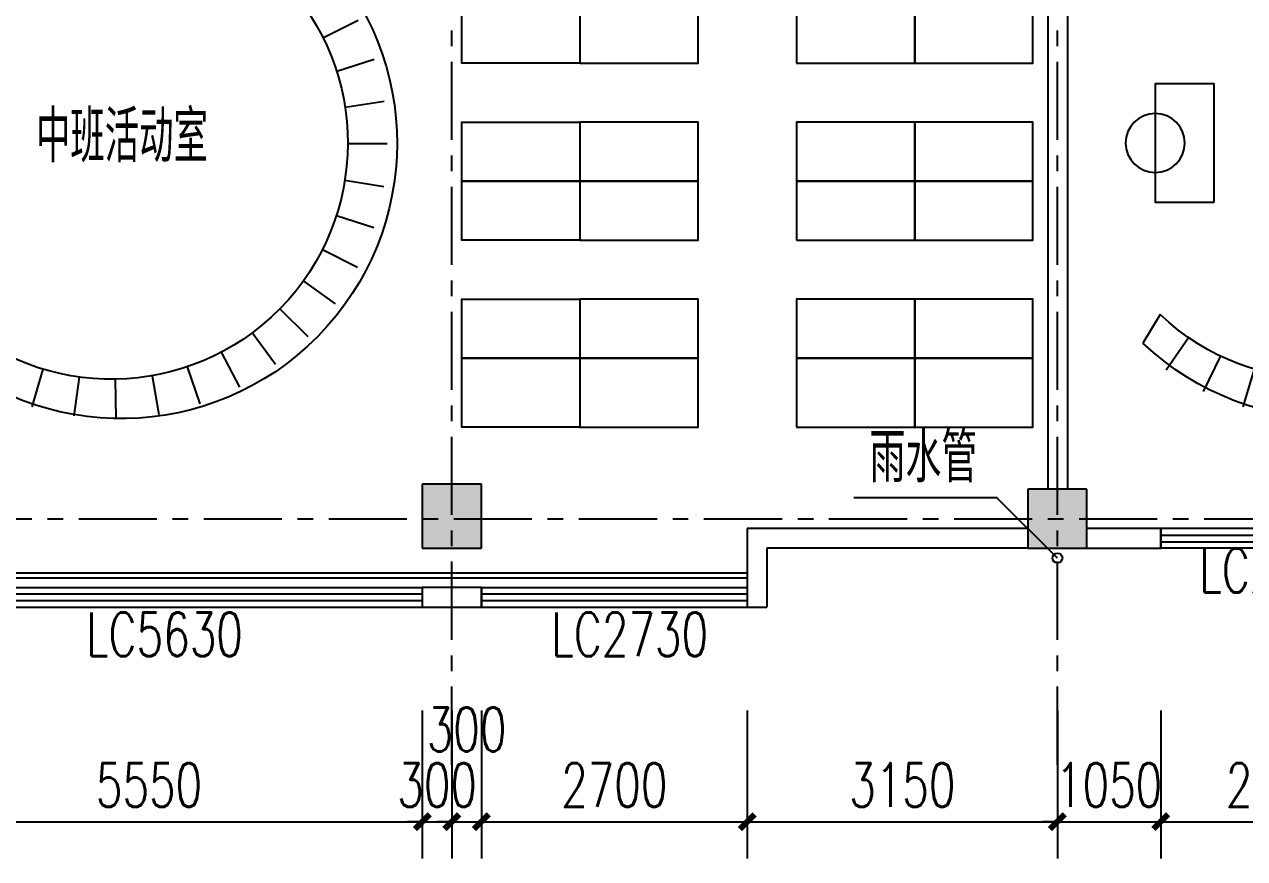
# Model space of a CAD drawing. Header units: millimetres. Extents: x -1048436 to -185795, y -983427 to 400387.
# Drawn here: x -733704 to -721312, y -300071 to -291594 of the extents above; entities that cross this region are included whole.
import ezdxf

# ---------------------------------------------------------------- set-up
doc = ezdxf.new("R2010")
doc.units = ezdxf.units.MM
doc.header["$LTSCALE"] = 500
doc.linetypes.add('一层轴网$0$CENTER', pattern=[50.8, 31.75, -6.35, 6.35, -6.35])
for name, color, linetype in [('COLUMN', 254, 'Continuous'), ('DIM_LEAD', 3, 'Continuous'), ('PUB_DIM', 3, 'Continuous'), ('PUB_HATCH', 8, 'Continuous'), ('PUB_TEXT', 7, 'Continuous'), ('WINDOW', 4, 'Continuous'), ('WINDOW_TEXT', 7, 'Continuous'), ('一层轴网$0$建-轴线', 1, '一层轴网$0$CENTER'), ('建-墙', 254, 'Continuous'), ('建-家具', 8, 'Continuous'), ('建-屋面-排水沟落水口', 175, 'Continuous'), ('建-文字', 4, 'Continuous'), ('建-楼梯-扶手栏杆', 3, 'Continuous')]:
    doc.layers.add(name, color=color, linetype=linetype)
doc.styles.add('_TCH_DIM', font='SIMPLEX', dxfattribs={"bigfont": 'GBCBIG'})
doc.styles.add('_TCH_DIM_T3', font='SIMPLEX', dxfattribs={"width": 0.705882, "bigfont": 'GBCBIG'})
doc.styles.add('_TCH_WINDOW', font='SIMPLEX', dxfattribs={"height": 3.5, "bigfont": 'GBCBIG'})
doc.styles.add('XD2008', font='xd-hzs.shx', dxfattribs={"width": 0.7, "bigfont": 'xd-hztxt.shx'})
doc.dimstyles.new('_TCH_ARCH&&150', dxfattribs={"dimtxt": 446.25, "dimasz": 150, "dimexe": 375, "dimexo": 450, "dimgap": 150, "dimtad": 1, "dimdec": 0, "dimzin": 0, "dimdsep": 46, "dimtxsty": '_TCH_DIM_T3', "dimblk": 'ARCHTICK', "dimcen": 0.09, "dimclrt": 7, "dimazin": 2, "dimtfac": 1, "dimtdec": 0, "dimtix": 1, "dimtmove": 2, "dimatfit": 3, "dimldrblk": 'ARCHTICK', "dimfxl": 1, "dimtolj": 1, "dimtzin": 0, "dimarcsym": 0})

# ---------------------------------------------------------------- blocks, each defined once
blk = doc.blocks.new('tjytk')
at = {"layer": '建-家具'}
for p, q in [((22707711, -4835794), (22707720, -4836194)), ((22707351, -4836232), (22707280, -4835838)), ((22708092, -4836214), (22708144, -4835818)), ((22708568, -4835908), (22708455, -4836292)), ((22706991, -4836326), (22706860, -4835948)), ((22706650, -4836474), (22706462, -4836121)), ((22708803, -4836424), (22708974, -4836063)), ((22709350, -4836278), (22709125, -4836609)), ((22706096, -4836353), (22706336, -4836673)), ((22709416, -4836841), (22709589, -4836549)), ((22706057, -4836919), (22705771, -4836639)), ((22705493, -4836973), (22705819, -4837204)), ((22705628, -4837523), (22705270, -4837345)), ((22705107, -4837746), (22705488, -4837867)), ((22705404, -4838229), (22705008, -4838169)), ((22704976, -4838601), (22705376, -4838600)), ((22705406, -4838971), (22705011, -4839034)), ((22705112, -4839455), (22705492, -4839332)), ((22705634, -4839676), (22705277, -4839856)), ((22705502, -4840227), (22705827, -4839994)), ((22706066, -4840278), (22705781, -4840559)), ((22709425, -4840337), (22709600, -4840628)), ((22706109, -4840843), (22706347, -4840522)), ((22709363, -4840900), (22709136, -4840571)), ((22706662, -4840719), (22706476, -4841074)), ((22708814, -4840757), (22708988, -4841118)), ((22706875, -4841245), (22707003, -4840866)), ((22707364, -4840958), (22707295, -4841352)), ((22707727, -4841393), (22707734, -4840993)), ((22708105, -4840971), (22708159, -4841367)), ((22708583, -4841275), (22708468, -4840892))]:
    blk.add_line(p, q, dxfattribs=at)
at = {"layer": '建-家具', "elevation": 0}
blk.add_lwpolyline([(22708876, -4839194), (22708876, -4837994), (22709476, -4837994), (22709476, -4839194)], close=True, dxfattribs=at)
at = {"layer": '建-家具'}
blk.add_circle((22709476, -4838594), 300, dxfattribs=at)
for centre, radius in [((22707676, -4838594), 2800), ((22707776, -4838594), 2400)]:
    blk.add_arc(centre, radius, 46.9055, 313.4094, dxfattribs=at)
blk = doc.blocks.new('A$C3D0C7A98')
at = {"layer": '建-家具'}
for points in [[(-5000, 6730), (-6200, 6730), (-6200, 7330), (-5000, 7330)], [(-3800, 6730), (-5000, 6730), (-5000, 7330), (-3800, 7330)], [(-5000, 6130), (-6200, 6130), (-6200, 6730), (-5000, 6730)], [(-3800, 6130), (-5000, 6130), (-5000, 6730), (-3800, 6730)], [(-5000, 4930), (-6200, 4930), (-6200, 5530), (-5000, 5530)], [(-3800, 4930), (-5000, 4930), (-5000, 5530), (-3800, 5530)], [(-5000, 4330), (-6200, 4330), (-6200, 4930), (-5000, 4930)], [(-3800, 4330), (-5000, 4330), (-5000, 4930), (-3800, 4930)], [(-5000, 3130), (-6200, 3130), (-6200, 3730), (-5000, 3730)], [(-3800, 3130), (-5000, 3130), (-5000, 3730), (-3800, 3730)], [(-5000, 2530), (-6200, 2530), (-6200, 3130), (-5000, 3130)], [(-3800, 2530), (-5000, 2530), (-5000, 3130), (-3800, 3130)], [(-5000, 1330), (-6200, 1330), (-6200, 1930), (-5000, 1930)], [(-3800, 1330), (-5000, 1330), (-5000, 1930), (-3800, 1930)], [(-5000, 630), (-6200, 630), (-6200, 1330), (-5000, 1330)], [(-3800, 630), (-5000, 630), (-5000, 1330), (-3800, 1330)]]:
    blk.add_lwpolyline(points, close=True, dxfattribs=at)
at = {"layer": '建-家具', "elevation": 0}
for points in [[(-1600, 6730), (-2800, 6730), (-2800, 7330), (-1600, 7330)], [(-1600, 6130), (-2800, 6130), (-2800, 6730), (-1600, 6730)], [(-1600, 4930), (-2800, 4930), (-2800, 5530), (-1600, 5530)], [(-1600, 4930), (-400, 4930), (-400, 5530), (-1600, 5530)], [(-1600, 4330), (-2800, 4330), (-2800, 4930), (-1600, 4930)], [(-1600, 4330), (-400, 4330), (-400, 4930), (-1600, 4930)], [(-1600, 3130), (-2800, 3130), (-2800, 3730), (-1600, 3730)], [(-1600, 3130), (-400, 3130), (-400, 3730), (-1600, 3730)], [(-1600, 2530), (-2800, 2530), (-2800, 3130), (-1600, 3130)], [(-1600, 2530), (-400, 2530), (-400, 3130), (-1600, 3130)], [(-1600, 1330), (-2800, 1330), (-2800, 1930), (-1600, 1930)], [(-1600, 1330), (-400, 1330), (-400, 1930), (-1600, 1930)], [(-1600, 630), (-2800, 630), (-2800, 1330), (-1600, 1330)], [(-1600, 630), (-400, 630), (-400, 1330), (-1600, 1330)]]:
    blk.add_lwpolyline(points, close=True, dxfattribs=at)
at = {"layer": '建-家具', "linetype": 'Continuous', "extrusion": (0, 0, -1), "xscale": -1, "zscale": -1}
blk.add_blockref('tjytk', (22704618, 4842111), dxfattribs=at)
blk = doc.blocks.new('一层轴网')
at = {"layer": '一层轴网$0$建-轴线', "ltscale": 0.05}
blk.add_line((-2650, 59976.4), (54751.3, 59976.4), dxfattribs=at)
for points in [[(24000, 57476.4), (24000, 82276.4)], [(30150, 57476.4), (30150, 82276.4)]]:
    blk.add_lwpolyline(points, dxfattribs=at)
blk = doc.blocks.new('A$C4F09042B')
at = {"layer": 'DIM_LEAD'}
for p, q in [((97991, 95612), (96541, 95612)), ((98607, 95001), (97991, 95612))]:
    blk.add_line(p, q, dxfattribs=at)
at = {"layer": '建-屋面-排水沟落水口'}
blk.add_circle((98607, 95001), 50, dxfattribs=at)
at = {"layer": 'PUB_TEXT', "style": '_TCH_DIM'}
blk.add_text('雨水管', height=506.4, dxfattribs=at).set_placement((96699, 95770))
blk = doc.blocks.new('_ArchTick')
at = {"color": 0, "linetype": 'ByBlock', "const_width": 0.4}
blk.add_lwpolyline([(-0.5, -0.5), (0.5, 0.5)], dxfattribs=at)
blk = doc.blocks.new('*D1990')
at = {"layer": 'Defpoints', "color": 0, "transparency": 16777216}
for p in [(-735213, -298118), (-729663, -298118), (-729663, -299696)]:
    blk.add_point(p, dxfattribs=at)
at = {"layer": 'PUB_DIM', "color": 0, "lineweight": -2, "transparency": 16777216}
for p, q in [((-735213, -298568), (-735213, -300071)), ((-729663, -298568), (-729663, -300071)), ((-735213, -299696), (-729663, -299696))]:
    blk.add_line(p, q, dxfattribs=at)
at = {"layer": 'PUB_DIM', "color": 0, "lineweight": -2, "transparency": 16777216, "xscale": 150, "yscale": 150, "zscale": 150, "rotation": 180}
blk.add_blockref('_ArchTick', (-735213, -299696), dxfattribs=at)
at = {"layer": 'PUB_DIM', "color": 0, "lineweight": -2, "transparency": 16777216, "xscale": 150, "yscale": 150, "zscale": 150}
blk.add_blockref('_ArchTick', (-729663, -299696), dxfattribs=at)
at = {"layer": 'PUB_DIM', "color": 7, "transparency": 16777216, "insert": (-732438, -299323), "char_height": 446.2, "attachment_point": 5, "style": '_TCH_DIM_T3'}
blk.add_mtext('\\A1;5550', dxfattribs=at)
blk = doc.blocks.new('*D1991')
at = {"layer": 'Defpoints', "color": 0, "transparency": 16777216}
for p in [(-729663, -298118), (-729363, -298118), (-729363, -299696)]:
    blk.add_point(p, dxfattribs=at)
at = {"layer": 'PUB_DIM', "color": 0, "lineweight": -2, "transparency": 16777216}
for p, q in [((-729663, -298568), (-729663, -300071)), ((-729363, -298568), (-729363, -300071)), ((-729663, -299696), (-729813, -299696)), ((-729663, -299696), (-729363, -299696)), ((-729363, -299696), (-729213, -299696))]:
    blk.add_line(p, q, dxfattribs=at)
at = {"layer": 'PUB_DIM', "color": 0, "lineweight": -2, "transparency": 16777216, "xscale": 150, "yscale": 150, "zscale": 150}
blk.add_blockref('_ArchTick', (-729663, -299696), dxfattribs=at)
at = {"layer": 'PUB_DIM', "color": 0, "lineweight": -2, "transparency": 16777216, "xscale": 150, "yscale": 150, "zscale": 150, "rotation": 180}
blk.add_blockref('_ArchTick', (-729363, -299696), dxfattribs=at)
at = {"layer": 'PUB_DIM', "color": 7, "transparency": 16777216, "insert": (-729513, -299323), "char_height": 446.2, "attachment_point": 5, "style": '_TCH_DIM_T3'}
blk.add_mtext('\\A1;300', dxfattribs=at)
blk = doc.blocks.new('*D1992')
at = {"layer": 'Defpoints', "color": 0, "transparency": 16777216}
for p in [(-729363, -298118), (-729063, -298118), (-729063, -299696)]:
    blk.add_point(p, dxfattribs=at)
at = {"layer": 'PUB_DIM', "color": 0, "lineweight": -2, "transparency": 16777216}
for p, q in [((-729363, -298568), (-729363, -300071)), ((-729063, -298568), (-729063, -300071)), ((-729363, -299696), (-729513, -299696)), ((-729363, -299696), (-729063, -299696)), ((-729063, -299696), (-728913, -299696))]:
    blk.add_line(p, q, dxfattribs=at)
at = {"layer": 'PUB_DIM', "color": 0, "lineweight": -2, "transparency": 16777216, "xscale": 150, "yscale": 150, "zscale": 150}
blk.add_blockref('_ArchTick', (-729363, -299696), dxfattribs=at)
at = {"layer": 'PUB_DIM', "color": 0, "lineweight": -2, "transparency": 16777216, "xscale": 150, "yscale": 150, "zscale": 150, "rotation": 180}
blk.add_blockref('_ArchTick', (-729063, -299696), dxfattribs=at)
at = {"layer": 'PUB_DIM', "color": 7, "transparency": 16777216, "insert": (-729213, -298759), "char_height": 446.2, "attachment_point": 5, "style": '_TCH_DIM_T3'}
blk.add_mtext('\\A1;300', dxfattribs=at)
blk = doc.blocks.new('*D1993')
at = {"layer": 'Defpoints', "color": 0, "transparency": 16777216}
for p in [(-729063, -298118), (-726363, -298118), (-726363, -299696)]:
    blk.add_point(p, dxfattribs=at)
at = {"layer": 'PUB_DIM', "color": 0, "lineweight": -2, "transparency": 16777216}
for p, q in [((-729063, -298568), (-729063, -300071)), ((-726363, -298568), (-726363, -300071)), ((-729063, -299696), (-726363, -299696))]:
    blk.add_line(p, q, dxfattribs=at)
at = {"layer": 'PUB_DIM', "color": 0, "lineweight": -2, "transparency": 16777216, "xscale": 150, "yscale": 150, "zscale": 150, "rotation": 180}
blk.add_blockref('_ArchTick', (-729063, -299696), dxfattribs=at)
at = {"layer": 'PUB_DIM', "color": 0, "lineweight": -2, "transparency": 16777216, "xscale": 150, "yscale": 150, "zscale": 150}
blk.add_blockref('_ArchTick', (-726363, -299696), dxfattribs=at)
at = {"layer": 'PUB_DIM', "color": 7, "transparency": 16777216, "insert": (-727713, -299323), "char_height": 446.2, "attachment_point": 5, "style": '_TCH_DIM_T3'}
blk.add_mtext('\\A1;2700', dxfattribs=at)
blk = doc.blocks.new('*D1994')
at = {"layer": 'Defpoints', "color": 0, "transparency": 16777216}
for p in [(-726363, -298118), (-723213, -298118), (-723213, -299696)]:
    blk.add_point(p, dxfattribs=at)
at = {"layer": 'PUB_DIM', "color": 0, "lineweight": -2, "transparency": 16777216}
for p, q in [((-726363, -298568), (-726363, -300071)), ((-723213, -298568), (-723213, -300071)), ((-726363, -299696), (-723213, -299696))]:
    blk.add_line(p, q, dxfattribs=at)
at = {"layer": 'PUB_DIM', "color": 0, "lineweight": -2, "transparency": 16777216, "xscale": 150, "yscale": 150, "zscale": 150, "rotation": 180}
blk.add_blockref('_ArchTick', (-726363, -299696), dxfattribs=at)
at = {"layer": 'PUB_DIM', "color": 0, "lineweight": -2, "transparency": 16777216, "xscale": 150, "yscale": 150, "zscale": 150}
blk.add_blockref('_ArchTick', (-723213, -299696), dxfattribs=at)
at = {"layer": 'PUB_DIM', "color": 7, "transparency": 16777216, "insert": (-724788, -299323), "char_height": 446.2, "attachment_point": 5, "style": '_TCH_DIM_T3'}
blk.add_mtext('\\A1;3150', dxfattribs=at)
blk = doc.blocks.new('*D1995')
at = {"layer": 'Defpoints', "color": 0, "transparency": 16777216}
for p in [(-723213, -298118), (-722163, -298118), (-722163, -299696)]:
    blk.add_point(p, dxfattribs=at)
at = {"layer": 'PUB_DIM', "color": 0, "lineweight": -2, "transparency": 16777216}
for p, q in [((-723213, -298568), (-723213, -300071)), ((-722163, -298568), (-722163, -300071)), ((-723213, -299696), (-723363, -299696)), ((-723213, -299696), (-722163, -299696)), ((-722163, -299696), (-722013, -299696))]:
    blk.add_line(p, q, dxfattribs=at)
at = {"layer": 'PUB_DIM', "color": 0, "lineweight": -2, "transparency": 16777216, "xscale": 150, "yscale": 150, "zscale": 150}
blk.add_blockref('_ArchTick', (-723213, -299696), dxfattribs=at)
at = {"layer": 'PUB_DIM', "color": 0, "lineweight": -2, "transparency": 16777216, "xscale": 150, "yscale": 150, "zscale": 150, "rotation": 180}
blk.add_blockref('_ArchTick', (-722163, -299696), dxfattribs=at)
at = {"layer": 'PUB_DIM', "color": 7, "transparency": 16777216, "insert": (-722688, -299323), "char_height": 446.2, "attachment_point": 5, "style": '_TCH_DIM_T3'}
blk.add_mtext('\\A1;1050', dxfattribs=at)
blk = doc.blocks.new('*D1996')
at = {"layer": 'Defpoints', "color": 0, "transparency": 16777216}
for p in [(-722163, -298118), (-719763, -298118), (-719763, -299696)]:
    blk.add_point(p, dxfattribs=at)
at = {"layer": 'PUB_DIM', "color": 0, "lineweight": -2, "transparency": 16777216}
for p, q in [((-722163, -298568), (-722163, -300071)), ((-719763, -298568), (-719763, -300071)), ((-722163, -299696), (-719763, -299696))]:
    blk.add_line(p, q, dxfattribs=at)
at = {"layer": 'PUB_DIM', "color": 0, "lineweight": -2, "transparency": 16777216, "xscale": 150, "yscale": 150, "zscale": 150, "rotation": 180}
blk.add_blockref('_ArchTick', (-722163, -299696), dxfattribs=at)
at = {"layer": 'PUB_DIM', "color": 0, "lineweight": -2, "transparency": 16777216, "xscale": 150, "yscale": 150, "zscale": 150}
blk.add_blockref('_ArchTick', (-719763, -299696), dxfattribs=at)
at = {"layer": 'PUB_DIM', "color": 7, "transparency": 16777216, "insert": (-720963, -299323), "char_height": 446.2, "attachment_point": 5, "style": '_TCH_DIM_T3'}
blk.add_mtext('\\A1;2400', dxfattribs=at)
blk = doc.blocks.new('$TCHSYS$WIN2D')
for p, q in [((-0.5, 0.5), (0.5, 0.5)), ((-0.5, 0.5), (-0.5, -0.5)), ((0.5, 0.5), (0.5, -0.5)), ((0.5, 0.1667), (-0.5, 0.1667)), ((0.5, -0.1667), (-0.5, -0.1667)), ((-0.5, -0.5), (0.5, -0.5))]:
    blk.add_line(p, q)

msp = doc.modelspace()

# ---------------------------------------------------------------- hatches: boundary and pattern name
at = {"layer": 'PUB_HATCH'}
for points in [[(-729662.7, -296267.6), (-729662.7, -296917.6), (-729062.7, -296917.6), (-729062.7, -296267.6)], [(-723512.7, -296317.6), (-723512.7, -296917.6), (-722912.7, -296917.6), (-722912.7, -296317.6)]]:
    msp.add_hatch(color=256, dxfattribs=at).paths.add_polyline_path(points)

# ---------------------------------------------------------------- linework, layer by layer
at = {"layer": 'COLUMN'}
for p, q in [((-729662.7, -296267.6), (-729662.7, -296917.6)), ((-729062.7, -296267.6), (-729662.7, -296267.6)), ((-729062.7, -296917.6), (-729062.7, -296267.6)), ((-723512.7, -296317.6), (-723512.7, -296917.6)), ((-722912.7, -296317.6), (-723512.7, -296317.6)), ((-722912.7, -296917.6), (-722912.7, -296317.6)), ((-729662.7, -296917.6), (-729062.7, -296917.6)), ((-723512.7, -296917.6), (-722912.7, -296917.6))]:
    msp.add_line(p, q, dxfattribs=at)
at = {"layer": '建-墙'}
for p, q in [((-723310.6, -290317.6), (-723310.6, -296317.6)), ((-723110.6, -290317.6), (-723110.6, -296317.6)), ((-723512.7, -296717.6), (-726362.7, -296717.6)), ((-726362.7, -296717.6), (-726362.7, -297317.6)), ((-722162.6, -296717.6), (-722912.7, -296717.6)), ((-722162.6, -296917.6), (-722162.6, -296717.6)), ((-723512.7, -296917.6), (-726162.7, -296917.6)), ((-726162.7, -296917.6), (-726162.7, -297517.6)), ((-722912.7, -296917.6), (-722162.6, -296917.6)), ((-729062.7, -297317.6), (-729662.7, -297317.6)), ((-729662.7, -297317.6), (-729662.7, -297517.6)), ((-729062.7, -297517.6), (-729062.7, -297317.6)), ((-726362.7, -297317.6), (-726362.7, -297517.6)), ((-729662.7, -297517.6), (-729062.7, -297517.6)), ((-726362.7, -297517.6), (-726162.7, -297517.6))]:
    msp.add_line(p, q, dxfattribs=at)
at = {"layer": '建-楼梯-扶手栏杆'}
for p, q in [((-735212.7, -297167.6), (-726362.8, -297167.6)), ((-735212.7, -297217.6), (-726362.8, -297217.6))]:
    msp.add_line(p, q, dxfattribs=at)

# ---------------------------------------------------------------- block references
for name, p in [('一层轴网', (-753362.7, -356594)), ('A$C4F09042B', (-821819.6, -392018.5))]:
    msp.add_blockref(name, p)
at = {"xscale": -1}
for p in [(-729661.7, -296317.5), (-717361.8, -296317.1)]:
    msp.add_blockref('A$C3D0C7A98', p, dxfattribs=at)
at = {"layer": 'WINDOW'}
ref = msp.add_blockref('$TCHSYS$WIN2D', (-720962.6, -296817.6), dxfattribs=dict(at, xscale=2400, yscale=-200, zscale=2400, rotation=180))
ref.add_attrib('A', 'LC2418', (-721772.6, -297365.7), dxfattribs={"layer": 'WINDOW_TEXT', "height": 446.25, "style": '_TCH_WINDOW', "width": 0.705882})
ref = msp.add_blockref('$TCHSYS$WIN2D', (-732437.7, -297417.6), dxfattribs=dict(at, xscale=-5550, yscale=-200, zscale=-5550, rotation=180.0000000000877))
ref.add_attrib('A', 'LC5630', (-733077.7, -298015.7), dxfattribs={"layer": 'WINDOW_TEXT', "height": 446.25, "style": '_TCH_WINDOW', "width": 0.705882})
ref = msp.add_blockref('$TCHSYS$WIN2D', (-727712.7, -297417.6), dxfattribs=dict(at, xscale=-2700, yscale=-200, zscale=-2700, rotation=180.0000000000877))
ref.add_attrib('A', 'LC2730', (-728352.7, -298015.7), dxfattribs={"layer": 'WINDOW_TEXT', "height": 446.25, "style": '_TCH_WINDOW', "width": 0.705882})

# ---------------------------------------------------------------- texts
at = {"layer": '建-文字', "style": 'XD2008', "width": 0.7}
msp.add_text('中班活动室', height=525, dxfattribs=at).set_placement((-733586.2, -292996.5))

# ---------------------------------------------------------------- dimensions: what is measured, and where the dimension line sits
at = {"layer": 'PUB_DIM'}
for p1, p2, picture, middle in [((-735212.7, -298117.5), (-729662.7, -298117.5), '*D1990', (-732437.7, -299323.2)), ((-729662.7, -298117.5), (-729362.7, -298117.5), '*D1991', (-729512.7, -299323.2)), ((-729062.7, -298117.5), (-726362.7, -298117.5), '*D1993', (-727712.7, -299323.2)), ((-726362.7, -298117.5), (-723212.7, -298117.5), '*D1994', (-724787.7, -299323.2)), ((-723212.7, -298117.5), (-722162.6, -298117.5), '*D1995', (-722687.6, -299323.2)), ((-722162.6, -298117.5), (-719762.6, -298117.5), '*D1996', (-720962.6, -299323.2))]:
    dim = msp.add_aligned_dim(p1=p1, p2=p2, distance=-1578.8, dimstyle='_TCH_ARCH&&150', dxfattribs=at)
    dim.commit()
    dim.dimension.update_dxf_attribs({"geometry": picture, "text_midpoint": middle})
dim = msp.add_linear_dim(base=(-729062.7, -299696.4), p1=(-729362.7, -298117.5), p2=(-729062.7, -298117.5), angle=0, dimstyle='_TCH_ARCH&&150', dxfattribs=at)
dim.commit()
dim.dimension.update_dxf_attribs({"geometry": '*D1992', "text_midpoint": (-729212.7, -298758.9), "dimtype": 129})

doc.saveas('drawing.dxf')
